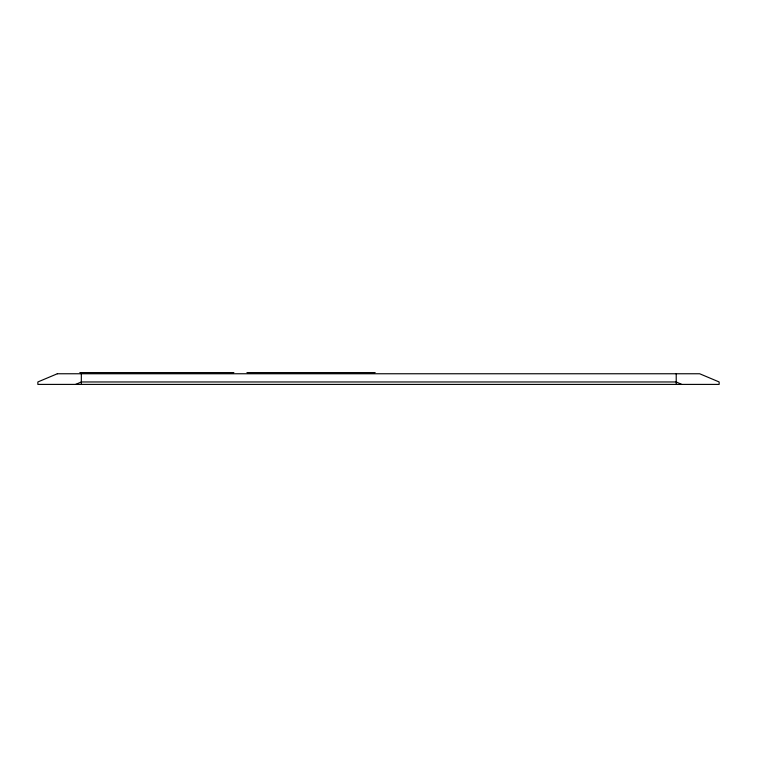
<?xml version="1.0" encoding="UTF-8"?>
<svg xmlns="http://www.w3.org/2000/svg" width="757" height="757" viewBox="0 0 757 757"><rect width="100%" height="100%" fill="white"/><g stroke="black" fill="none" stroke-linecap="round" stroke-linejoin="round"><path stroke-width="1.14" d="M75.653 384.405L81.33 381.963L676.219 381.963L681.697 384.405M79.835 372.595L233.875 372.595M246.933 372.595L375.169 372.595M676.219 373.759L676.219 384.405M81.33 373.759L81.33 384.405M57.333 373.759L37.85 381.963L37.85 384.405L719.15 384.405L719.15 381.963L699.667 373.759L57.333 373.759"/></g></svg>
